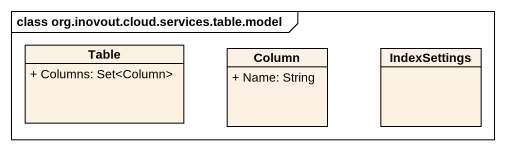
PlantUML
@startuml
mainframe class org.inovout.cloud.services.table.model
hide circle
hide empty members
skinparam classAttributeIconSize 0
class Table {
  + Columns: Set<Column>
}
class Column {
  + Name: String
}
class IndexSettings
@enduml
